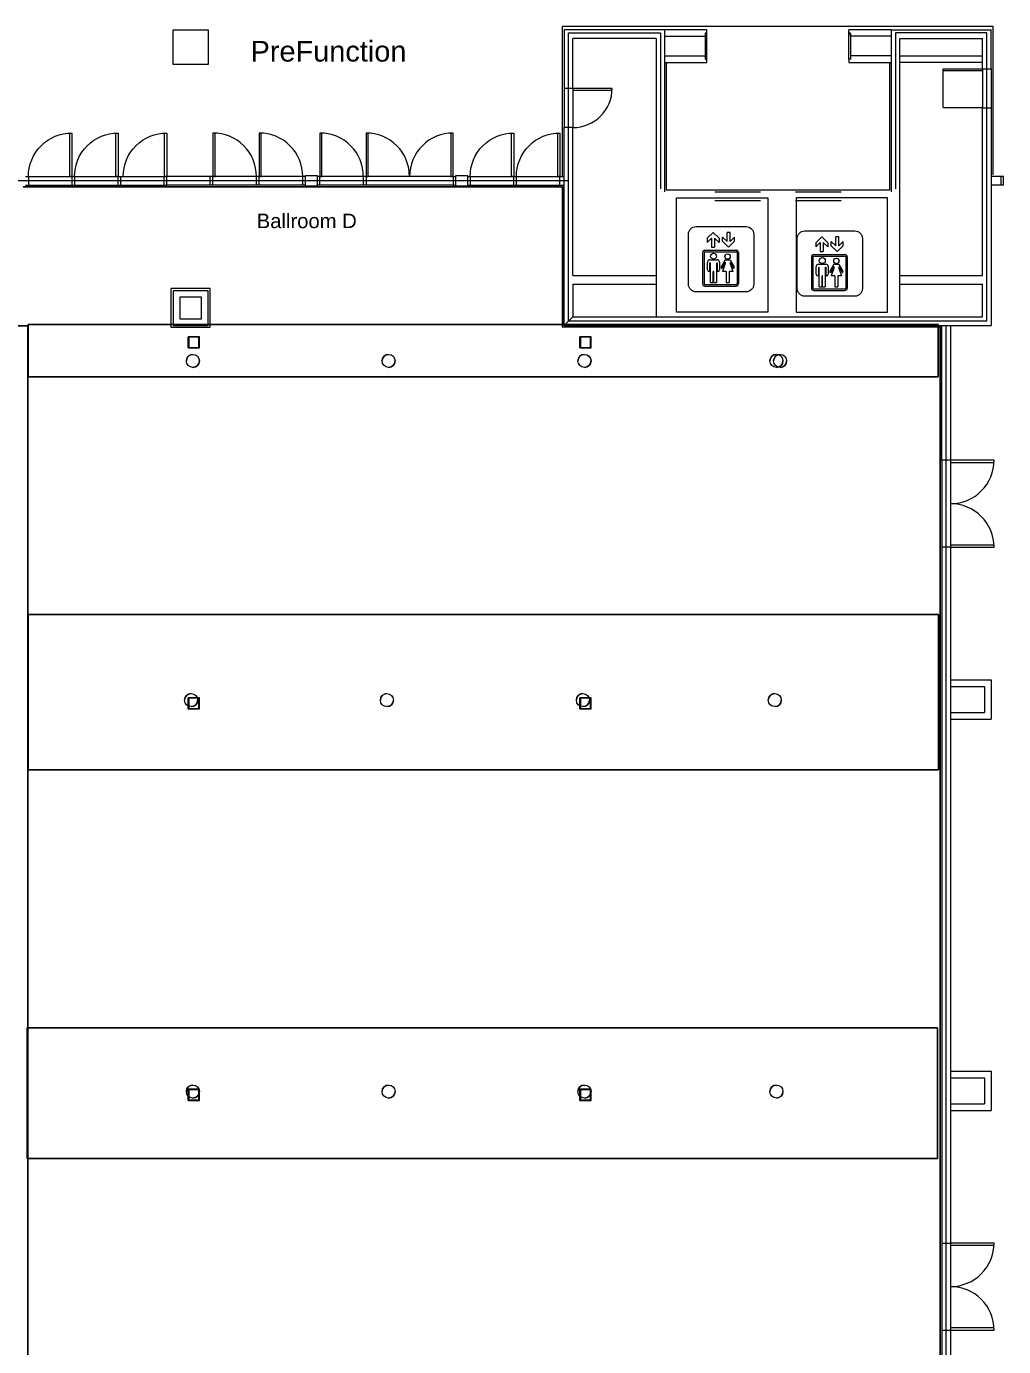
# Model space of a CAD drawing. Header units: inches. Extents: x -3410 to 5259, y -1080 to 3208.
# Drawn here: x 571 to 1470, y 1185 to 2400 of the extents above; entities that cross this region are included whole.
import ezdxf

# ---------------------------------------------------------------- set-up
doc = ezdxf.new("R2010")
doc.units = ezdxf.units.IN
doc.header["$LTSCALE"] = 48
doc.header["$MEASUREMENT"] = 0
for name, color, linetype, lineweight in [('Venue-Ceiling-Main', 7, 'Continuous', 5), ('Venue-Floor Pockets', 7, 'Continuous', 5), ('Venue-Rigging Points', 7, 'Continuous', 5), ('Venue-Text', 5, 'Continuous', 5), ('Venue-Text-Facility', 7, 'Continuous', 5), ('Venue-Walls and Doors', 7, 'Continuous', 5)]:
    doc.layers.add(name, color=color, linetype=linetype, lineweight=lineweight)
doc.styles.add('Arial', font='Arial')

# ---------------------------------------------------------------- blocks, each defined once
blk = doc.blocks.new('Group-3-1')
at = {"layer": 'Venue-Walls and Doors', "color": 7, "linetype": 'Continuous', "lineweight": 15, "transparency": 33554687}
for points in [[(1412.9, 2000.7, 0), (1412.9, 2124.8, 0)], [(1420.9, 2124.8, 0), (1420.9, 2000.7, 0)]]:
    blk.add_polyline3d(points, dxfattribs=at)
blk = doc.blocks.new('Group-8-1')
at = {"layer": 'Venue-Floor Pockets', "color": 7, "linetype": 'Continuous', "lineweight": 15, "transparency": 33554687}
for points in [[(730.3, 1782.301, 0), (720, 1782.301, 0), (720, 1772.001, 0), (730.3, 1772.001, 0), (730.3, 1782.301, 0)], [(720, 1772.001, 0), (720, 1782.301, 0)], [(729.8, 1781.801, 0), (720.5, 1781.801, 0), (720.5, 1772.501, 0), (729.8, 1772.501, 0), (729.8, 1781.801, 0)]]:
    blk.add_polyline3d(points, dxfattribs=at)
blk = doc.blocks.new('Group-9-1')
at = {"layer": 'Venue-Floor Pockets', "color": 7, "linetype": 'Continuous', "lineweight": 15, "transparency": 33554687}
for points in [[(730.3, 2114.301, 0), (720, 2114.301, 0), (720, 2104.001, 0), (730.3, 2104.001, 0), (730.3, 2114.301, 0)], [(720, 2104.001, 0), (720, 2114.301, 0)], [(729.8, 2113.801, 0), (720.5, 2113.801, 0), (720.5, 2104.501, 0), (729.8, 2104.501, 0), (729.8, 2113.801, 0)]]:
    blk.add_polyline3d(points, dxfattribs=at)
blk = doc.blocks.new('Group-10-1')
at = {"layer": 'Venue-Floor Pockets', "color": 7, "linetype": 'Continuous', "lineweight": 15, "transparency": 33554687}
for points in [[(1090.3, 1782.301, 0), (1080, 1782.301, 0), (1080, 1772.001, 0), (1090.3, 1772.001, 0), (1090.3, 1782.301, 0)], [(1080, 1772.001, 0), (1080, 1782.301, 0)], [(1089.8, 1781.801, 0), (1080.5, 1781.801, 0), (1080.5, 1772.501, 0), (1089.8, 1772.501, 0), (1089.8, 1781.801, 0)]]:
    blk.add_polyline3d(points, dxfattribs=at)
blk = doc.blocks.new('Group-11-1')
at = {"layer": 'Venue-Floor Pockets', "color": 7, "linetype": 'Continuous', "lineweight": 15, "transparency": 33554687}
for points in [[(1090.3, 2114.301, 0), (1080, 2114.301, 0), (1080, 2104.001, 0), (1090.3, 2104.001, 0), (1090.3, 2114.301, 0)], [(1080, 2104.001, 0), (1080, 2114.301, 0)], [(1089.8, 2113.801, 0), (1080.5, 2113.801, 0), (1080.5, 2104.501, 0), (1089.8, 2104.501, 0), (1089.8, 2113.801, 0)]]:
    blk.add_polyline3d(points, dxfattribs=at)
blk = doc.blocks.new('Group-16-1')
at = {"layer": 'Venue-Floor Pockets', "color": 7, "linetype": 'Continuous', "lineweight": 15, "transparency": 33554687}
for points in [[(730.299, 1422.301, 0), (719.999, 1422.301, 0), (719.999, 1412.001, 0), (730.299, 1412.001, 0), (730.299, 1422.301, 0)], [(719.999, 1412.001, 0), (719.999, 1422.301, 0)], [(729.799, 1421.801, 0), (720.499, 1421.801, 0), (720.499, 1412.501, 0), (729.799, 1412.501, 0), (729.799, 1421.801, 0)]]:
    blk.add_polyline3d(points, dxfattribs=at)
blk = doc.blocks.new('Group-17-1')
at = {"layer": 'Venue-Floor Pockets', "color": 7, "linetype": 'Continuous', "lineweight": 15, "transparency": 33554687}
for points in [[(1090.299, 1422.301, 0), (1079.999, 1422.301, 0), (1079.999, 1412.001, 0), (1090.299, 1412.001, 0), (1090.299, 1422.301, 0)], [(1079.999, 1412.001, 0), (1079.999, 1422.301, 0)], [(1089.799, 1421.801, 0), (1080.499, 1421.801, 0), (1080.499, 1412.501, 0), (1089.799, 1412.501, 0), (1089.799, 1421.801, 0)]]:
    blk.add_polyline3d(points, dxfattribs=at)
blk = doc.blocks.new('ELEV')
at = {"layer": 'Venue-Text-Facility', "color": 7, "linetype": 'Continuous', "lineweight": 15, "transparency": 33554687}
for p, q in [((-15, 50.1), (-26, 39.1)), ((-15, 50.1), (-4, 39.1)), ((10.8, 33.1), (10.8, 50.1)), ((16.3, 50.1), (10.8, 50.1)), ((16.3, 33.1), (16.3, 50.1)), ((-17.8, 39.5), (-26, 31.3)), ((-26, 39.1), (-26, 31.3)), ((-17.8, 39.5), (-17.8, 22.6)), ((-12.3, 39.5), (-12.3, 22.6)), ((-12.3, 39.5), (-4, 31.3)), ((-4, 39.1), (-4, 31.3)), ((10.8, 33.1), (2.5, 41.3)), ((2.5, 33.6), (2.5, 41.3)), ((13.5, 22.6), (2.5, 33.6)), ((13.5, 22.6), (24.5, 33.6)), ((16.3, 33.1), (24.5, 41.3)), ((24.5, 33.6), (24.5, 41.3)), ((-34.2, 12.8), (-34.2, -44.4)), ((-31.4, 12.8), (-31.4, -44.4)), ((-29.8, 17.2), (27.4, 17.2)), ((-29.8, 14.4), (27.4, 14.4)), ((-17.8, 22.6), (-12.3, 22.6)), ((29.1, 12.8), (29.1, -44.4)), ((31.8, 12.8), (31.8, -44.4)), ((-25.1, -19.1), (-25.1, -4.8)), ((-20.7, -21.9), (-22.3, -21.9)), ((-20.7, -0.4), (-7.5, -0.4)), ((-20.7, -21.9), (-20.7, -5.9)), ((-20.7, -5.9), (-19.6, -5.9)), ((-19.6, -42.2), (-19.6, -5.9)), ((-13.5, -21.9), (-14.6, -21.9)), ((-14.6, -42.2), (-14.6, -21.9)), ((-13.5, -42.2), (-13.5, -21.9)), ((-8.6, -5.9), (-7.5, -5.9)), ((-8.6, -5.9), (-8.6, -42.2)), ((-7.5, -5.9), (-7.5, -21.9)), ((-5.8, -21.9), (-7.5, -21.9)), ((-3.1, -4.8), (-3.1, -19.1)), ((7.4, -0.4), (0, -13.3)), ((7.4, -4.8), (0.8, -16.3)), ((7.4, -7.5), (2.2, -21.9)), ((9.1, -21.9), (2.2, -21.9)), ((7.4, -0.4), (16.2, -0.4)), ((7.4, -4.8), (7.4, -7.5)), ((9.1, -21.9), (9.1, -42.2)), ((21.4, -21.9), (14.6, -21.9)), ((14.6, -21.9), (14.6, -42.2)), ((16.2, -0.4), (23.6, -13.3)), ((16.2, -4.8), (16.2, -7.5)), ((16.2, -4.8), (22.8, -16.3)), ((16.2, -7.5), (21.4, -21.9)), ((-29.8, -46.1), (27.4, -46.1)), ((-19.6, -42.2), (-14.6, -42.2)), ((-13.5, -42.2), (-8.6, -42.2)), ((9.1, -42.2), (14.6, -42.2)), ((-29.8, -48.8), (27.4, -48.8))]:
    blk.add_line(p, q, dxfattribs=at)
at = {"layer": 'Venue-Text-Facility', "color": 7, "linetype": 'Continuous', "lineweight": 5, "transparency": 33554687, "flags": 128}
blk.add_lwpolyline([(-60.2, 46.7, -0.414214), (-46.2, 60.7), (45.8, 60.7, -0.414214), (59.8, 46.7), (59.8, -45.3, -0.414214), (45.8, -59.3), (-46.2, -59.3, -0.414214), (-60.2, -45.3)], format="xyb", close=True, dxfattribs=at)
at = {"layer": 'Venue-Text-Facility', "color": 7, "linetype": 'Continuous', "lineweight": 15, "transparency": 33554687}
for centre, radius in [((-14.1, 6.2), 5.5), ((11.8, 5.6), 4.95)]:
    blk.add_circle(centre, radius, dxfattribs=at)
for centre, radius, start, end in [((-29.8, 12.8), 4.4, 90, 180), ((-29.8, 12.8), 1.65, 90, 180), ((27.4, 12.8), 4.4, 0, 90), ((27.4, 12.8), 1.65, 0, 90), ((-20.7, -4.8), 4.4, 90, 180), ((-22.3, -19.1), 2.75, 180, 270), ((-7.5, -4.8), 4.4, 0, 90), ((-5.8, -19.1), 2.75, 270, 0), ((1.9, -14.4), 2.2, 150.0006, 240.0006), ((21.7, -14.4), 2.2, 299.9994, 29.9994), ((-29.8, -44.4), 4.4, 180, 270), ((-29.8, -44.4), 1.65, 180, 270), ((27.4, -44.4), 4.4, 270, 0), ((27.4, -44.4), 1.65, 270, 0)]:
    blk.add_arc(centre, radius, start, end, dxfattribs=at)
blk = doc.blocks.new('Low Hang point')
at = {"layer": 'Venue-Rigging Points', "color": 7, "linetype": 'Continuous', "lineweight": 5, "transparency": 33554687}
blk.add_circle((0, 0), 6, dxfattribs=at)
for start, end in [(0, 90), (180, 270)]:
    blk.add_arc((0, 0), 6, start, end, dxfattribs=at)
blk = doc.blocks.new('High rig points')
at = {"layer": 'Venue-Rigging Points', "color": 7, "linetype": 'Continuous', "lineweight": 5, "transparency": 33554687}
blk.add_circle((0, 0), 6, dxfattribs=at)
for start, end in [(0, 90), (180, 270)]:
    blk.add_arc((0, 0), 6, start, end, dxfattribs=at)

msp = doc.modelspace()

# ---------------------------------------------------------------- linework, layer by layer
at = {"layer": 'Venue-Ceiling-Main', "color": 7, "linetype": 'Continuous', "lineweight": 5, "transparency": 33554687}
for points in [[(572.6, 2125.5, 421), (1409.6, 2125.5, 421), (1409.6, 2077.5, 421), (572.6, 2077.5, 421)], [(572.6, 2125.5, 420), (1409.6, 2125.5, 420), (1409.6, 2077.5, 420), (572.6, 2077.5, 420)], [(572.6, 2077.5, 420), (572.6, 2077.5, 421), (572.6, 2125.5, 421), (572.6, 2125.5, 420)], [(572.6, 2125.5, 420), (572.6, 2125.5, 421), (1409.6, 2125.5, 421), (1409.6, 2125.5, 420)], [(1409.6, 2125.5, 420), (1409.6, 2125.5, 421), (1409.6, 2077.5, 421), (1409.6, 2077.5, 420)], [(329.4, 2124.3, 337), (572.4, 2124.3, 337), (572.4, 1.2, 337), (329.4, 1.2, 337)], [(329.4, 2124.3, 336), (572.4, 2124.3, 336), (572.4, 1.2, 336), (329.4, 1.2, 336)], [(329.4, 2124.3, 336), (329.4, 2124.3, 337), (572.4, 2124.3, 337), (572.4, 2124.3, 336)], [(572.4, 2124.3, 336), (572.4, 2124.3, 337), (572.4, 1.2, 337), (572.4, 1.2, 336)], [(1409.6, 2077.5, 420), (1409.6, 2077.5, 421), (572.6, 2077.5, 421), (572.6, 2077.5, 420)], [(572.7, 1858.9, 421), (1409.7, 1858.9, 421), (1409.7, 1715.9, 421), (572.7, 1715.9, 421)], [(572.7, 1858.9, 420), (1409.7, 1858.9, 420), (1409.7, 1715.9, 420), (572.7, 1715.9, 420)], [(572.7, 1715.9, 420), (572.7, 1715.9, 421), (572.7, 1858.9, 421), (572.7, 1858.9, 420)], [(572.7, 1858.9, 420), (572.7, 1858.9, 421), (1409.7, 1858.9, 421), (1409.7, 1858.9, 420)], [(1409.7, 1858.9, 420), (1409.7, 1858.9, 421), (1409.7, 1715.9, 421), (1409.7, 1715.9, 420)], [(1409.7, 1715.9, 420), (1409.7, 1715.9, 421), (572.7, 1715.9, 421), (572.7, 1715.9, 420)], [(571.8, 1478.6, 337), (1408.8, 1478.6, 337), (1408.8, 1358.6, 337), (571.8, 1358.6, 337)], [(571.8, 1478.6, 336), (1408.8, 1478.6, 336), (1408.8, 1358.6, 336), (571.8, 1358.6, 336)], [(571.8, 1358.6, 336), (571.8, 1358.6, 337), (571.8, 1478.6, 337), (571.8, 1478.6, 336)], [(571.8, 1478.6, 336), (571.8, 1478.6, 337), (1408.8, 1478.6, 337), (1408.8, 1478.6, 336)], [(1408.8, 1478.6, 336), (1408.8, 1478.6, 337), (1408.8, 1358.6, 337), (1408.8, 1358.6, 336)], [(1408.8, 1358.6, 336), (1408.8, 1358.6, 337), (571.8, 1358.6, 337), (571.8, 1358.6, 336)]]:
    msp.add_3dface(points, dxfattribs=at)
at = {"layer": 'Venue-Walls and Doors', "linetype": 'Continuous'}
for p, q in [((1469.7, 2261.7), (1458.2, 2261.7)), ((1467.2, 2261.7), (1467.2, 2253.7)), ((1469.7, 2253.7), (1469.7, 2261.7)), ((1469.7, 2253.7), (1458.2, 2253.7))]:
    msp.add_line(p, q, dxfattribs=at)
at = {"layer": 'Venue-Walls and Doors', "linetype": 'Continuous', "flags": 128}
for points in [[(1253, 2242), (1253, 2137), (1169, 2137), (1169, 2242)], [(1279, 2242), (1279, 2137), (1363, 2137), (1363, 2242)]]:
    msp.add_lwpolyline(points, close=True, dxfattribs=at)
at = {"layer": 'Venue-Walls and Doors', "color": 7, "linetype": 'Continuous', "lineweight": 15, "transparency": 33554687}
for points in [[(706.2, 2396.7, 0), (738.2, 2396.7, 0), (738.2, 2364.7, 0), (706.2, 2364.7, 0), (706.2, 2396.7, 0)], [(1460.2, 2399.8, 0), (1064.2, 2399.8, 0)], [(1064.2, 2261.7, 0), (1064.2, 2399.8, 0)], [(1158.2, 2396.7, 0), (1065.7, 2396.7, 0)], [(1065.7, 2396.7, 0), (1065.7, 2342.8, 0)], [(1196.9, 2393.7, 0), (1196.9, 2396.7, 0), (1158.2, 2396.7, 0)], [(1158.2, 2247.7, 0), (1158.2, 2396.7, 0)], [(1196.9, 2369.7, 0), (1196.9, 2393.7, 0), (1195.4, 2393.7, 0), (1195.4, 2369.7, 0), (1196.9, 2369.7, 0)], [(1196.9, 2393.7, 0), (1195.4, 2393.7, 0), (1195.4, 2390.7, 0)], [(1327.4, 2393.7, 0), (1327.4, 2396.7, 0)], [(1366.2, 2396.7, 0), (1327.4, 2396.7, 0)], [(1327.4, 2369.7, 0), (1327.4, 2393.7, 0), (1328.9, 2393.7, 0), (1328.9, 2369.7, 0), (1327.4, 2369.7, 0)], [(1328.9, 2393.7, 0), (1327.4, 2393.7, 0)], [(1328.9, 2390.7, 0), (1328.9, 2393.7, 0)], [(1366.2, 2396.7, 0), (1458.2, 2396.7, 0)], [(1366.2, 2396.7, 0), (1366.2, 2247.7, 0)], [(1458.2, 2360.8, 0), (1458.2, 2396.8, 0)], [(1460.2, 2263.2, 0), (1460.2, 2399.8, 0)], [(1150.2, 2388.7, 0), (1073.7, 2388.7, 0)], [(1073.7, 2342.8, 0), (1073.7, 2388.7, 0)], [(1150.2, 2388.7, 0), (1150.2, 2133, 0)], [(1158.2, 2390.7, 0), (1195.4, 2390.7, 0)], [(1366.2, 2390.7, 0), (1328.9, 2390.7, 0)], [(1374.2, 2132.4, 0), (1374.2, 2388.7, 0)], [(1374.2, 2388.7, 0), (1450.2, 2388.7, 0)], [(1450.2, 2360.8, 0), (1450.2, 2388.7, 0)], [(1158.2, 2372.7, 0), (1195.4, 2372.7, 0)], [(1195.4, 2372.7, 0), (1195.4, 2369.7, 0), (1196.9, 2369.7, 0)], [(1196.9, 2366.7, 0), (1196.9, 2369.7, 0)], [(1328.9, 2369.7, 0), (1327.4, 2369.7, 0)], [(1327.4, 2369.7, 0), (1327.4, 2366.7, 0)], [(1366.2, 2372.7, 0), (1328.9, 2372.7, 0)], [(1328.9, 2372.7, 0), (1328.9, 2369.7, 0)], [(1374.2, 2372.8, 0), (1450.2, 2372.8, 0)], [(1158.2, 2366.7, 0), (1196.9, 2366.7, 0)], [(1159.7, 2249.2, 0), (1159.7, 2366.7, 0)], [(1327.4, 2366.7, 0), (1366.2, 2366.7, 0)], [(1364.7, 2366.7, 0), (1364.7, 2249.2, 0)], [(1374.2, 2366.8, 0), (1450.2, 2366.8, 0)], [(1450.2, 2324.8, 0), (1415.2, 2324.8, 0), (1415.1, 2324.8, 0), (1415, 2324.8, 0), (1414.9, 2324.8, 0), (1414.8, 2324.8, 0), (1414.7, 2324.9, 0), (1414.6, 2324.9, 0), (1414.5, 2325, 0), (1414.5, 2325.1, 0), (1414.4, 2325.1, 0), (1414.3, 2325.2, 0), (1414.3, 2325.3, 0), (1414.2, 2325.4, 0), (1414.2, 2325.5, 0), (1414.2, 2325.6, 0), (1414.2, 2325.7, 0), (1414.2, 2325.8, 0), (1414.2, 2360.8, 0), (1450.2, 2360.8, 0), (1450.2, 2359, 0), (1414.2, 2359, 0)], [(1450.2, 2360.8, 0), (1453.2, 2360.8, 0)], [(1450.2, 2360.8, 0), (1450.2, 2324.8, 0)], [(1450.2, 2360.8, 0), (1458.2, 2360.8, 0)], [(1458.2, 2360.8, 0), (1458.2, 2324.8, 0)], [(1065.7, 2342.8, 0), (1065.7, 2306.8, 0)], [(1073.7, 2342.8, 0), (1065.7, 2342.8, 0)], [(1073.7, 2342.8, 0), (1073.7, 2306.8, 0)], [(1073.7, 2306.8, 0), (1077.2, 2306.9, 0), (1080.7, 2307.4, 0), (1084.1, 2308.3, 0), (1087.4, 2309.5, 0), (1090.6, 2311, 0), (1093.7, 2312.8, 0), (1096.5, 2314.9, 0), (1099.1, 2317.3, 0), (1101.5, 2319.9, 0), (1103.6, 2322.8, 0), (1105.4, 2325.8, 0), (1106.9, 2329, 0), (1108.1, 2332.3, 0), (1109, 2335.7, 0), (1109.5, 2339.2, 0), (1109.7, 2342.8, 0), (1073.7, 2342.8, 0), (1073.7, 2341, 0), (1109.7, 2341, 0)], [(1450.2, 2170.7, 0), (1450.2, 2325.8, 0)], [(1450.2, 2324.8, 0), (1453.2, 2324.8, 0)], [(1450.2, 2324.8, 0), (1458.2, 2324.8, 0)], [(1450.2, 2324.8, 0), (1458.2, 2324.8, 0)], [(1458.2, 2325.8, 0), (1458.2, 2124.8, 0)], [(572.9, 2261.7, 0), (573.1, 2265.7, 0), (573.7, 2269.5, 0), (574.6, 2273.4, 0), (576, 2277, 0), (577.6, 2280.6, 0), (579.7, 2284, 0), (582, 2287.1, 0), (584.6, 2290, 0), (587.5, 2292.7, 0), (590.7, 2295, 0), (594.1, 2297, 0), (597.6, 2298.7, 0), (601.3, 2300, 0), (605.1, 2301, 0), (609, 2301.6, 0), (612.9, 2301.7, 0), (612.9, 2261.7, 0), (611, 2261.7, 0), (611, 2301.7, 0)], [(615.4, 2261.7, 0), (615.6, 2265.7, 0), (616.2, 2269.5, 0), (617.1, 2273.4, 0), (618.5, 2277, 0), (620.1, 2280.6, 0), (622.2, 2284, 0), (624.5, 2287.1, 0), (627.1, 2290, 0), (630, 2292.7, 0), (633.2, 2295, 0), (636.6, 2297, 0), (640.1, 2298.7, 0), (643.8, 2300, 0), (647.6, 2301, 0), (651.5, 2301.6, 0), (655.4, 2301.7, 0), (655.4, 2261.7, 0), (653.5, 2261.7, 0), (653.5, 2301.7, 0)], [(660.1, 2261.7, 0), (660.3, 2265.7, 0), (660.9, 2269.5, 0), (661.8, 2273.4, 0), (663.2, 2277, 0), (664.8, 2280.6, 0), (666.9, 2284, 0), (669.2, 2287.1, 0), (671.8, 2290, 0), (674.7, 2292.7, 0), (677.9, 2295, 0), (681.3, 2297, 0), (684.8, 2298.7, 0), (688.5, 2300, 0), (692.3, 2301, 0), (696.2, 2301.6, 0), (700.1, 2301.7, 0), (700.1, 2261.7, 0), (698.2, 2261.7, 0), (698.2, 2301.7, 0)], [(782.7, 2261.7, 0), (782.5, 2265.7, 0), (781.9, 2269.5, 0), (781, 2273.4, 0), (779.6, 2277, 0), (778, 2280.6, 0), (776, 2284, 0), (773.6, 2287.1, 0), (771, 2290, 0), (768.1, 2292.7, 0), (764.9, 2295, 0), (761.5, 2297, 0), (758, 2298.7, 0), (754.3, 2300, 0), (750.5, 2301, 0), (746.6, 2301.6, 0), (742.7, 2301.7, 0), (742.7, 2261.7, 0), (744.6, 2261.7, 0), (744.6, 2301.7, 0)], [(825.2, 2261.7, 0), (825, 2265.7, 0), (824.4, 2269.5, 0), (823.5, 2273.4, 0), (822.1, 2277, 0), (820.5, 2280.6, 0), (818.5, 2284, 0), (816.1, 2287.1, 0), (813.5, 2290, 0), (810.6, 2292.7, 0), (807.4, 2295, 0), (804, 2297, 0), (800.5, 2298.7, 0), (796.8, 2300, 0), (793, 2301, 0), (789.1, 2301.6, 0), (785.2, 2301.7, 0), (785.2, 2261.7, 0), (787.1, 2261.7, 0), (787.1, 2301.7, 0)], [(880.9, 2261.7, 0), (880.7, 2265.7, 0), (880.2, 2269.5, 0), (879.2, 2273.4, 0), (877.9, 2277, 0), (876.2, 2280.6, 0), (874.2, 2284, 0), (871.9, 2287.1, 0), (869.2, 2290, 0), (866.3, 2292.7, 0), (863.2, 2295, 0), (859.8, 2297, 0), (856.2, 2298.7, 0), (852.6, 2300, 0), (848.7, 2301, 0), (844.9, 2301.6, 0), (840.9, 2301.7, 0), (840.9, 2261.7, 0), (842.9, 2261.7, 0), (842.9, 2301.7, 0)], [(961.5, 2301.7, 0), (961.5, 2261.7, 0), (963.4, 2261.7, 0), (963.4, 2301.7, 0), (959.5, 2301.6, 0), (955.6, 2301, 0), (951.8, 2300, 0), (948.1, 2298.7, 0), (944.6, 2297, 0), (941.2, 2295, 0), (938.1, 2292.7, 0), (935.2, 2290, 0), (932.5, 2287.1, 0), (930.2, 2284, 0), (928.2, 2280.6, 0), (926.5, 2277, 0), (925.2, 2273.4, 0), (924.2, 2269.5, 0), (923.6, 2265.7, 0), (923.4, 2261.7, 0), (923.2, 2265.7, 0), (922.7, 2269.5, 0), (921.7, 2273.4, 0), (920.4, 2277, 0), (918.7, 2280.6, 0), (916.7, 2284, 0), (914.4, 2287.1, 0), (911.7, 2290, 0), (908.8, 2292.7, 0), (905.7, 2295, 0), (902.3, 2297, 0), (898.7, 2298.7, 0), (895.1, 2300, 0), (891.2, 2301, 0), (887.4, 2301.6, 0), (883.4, 2301.7, 0), (883.4, 2261.7, 0), (885.4, 2261.7, 0), (885.4, 2301.7, 0)], [(979.2, 2261.7, 0), (979.4, 2265.7, 0), (979.9, 2269.5, 0), (980.9, 2273.4, 0), (982.2, 2277, 0), (983.9, 2280.6, 0), (985.9, 2284, 0), (988.2, 2287.1, 0), (990.9, 2290, 0), (993.8, 2292.7, 0), (996.9, 2295, 0), (1000.3, 2297, 0), (1003.9, 2298.7, 0), (1007.6, 2300, 0), (1011.4, 2301, 0), (1015.2, 2301.6, 0), (1019.2, 2301.7, 0), (1019.2, 2261.7, 0), (1017.2, 2261.7, 0), (1017.2, 2301.7, 0)], [(1021.7, 2261.7, 0), (1021.9, 2265.7, 0), (1022.4, 2269.5, 0), (1023.4, 2273.4, 0), (1024.7, 2277, 0), (1026.4, 2280.6, 0), (1028.4, 2284, 0), (1030.7, 2287.1, 0), (1033.4, 2290, 0), (1036.3, 2292.7, 0), (1039.4, 2295, 0), (1042.8, 2297, 0), (1046.4, 2298.7, 0), (1050.1, 2300, 0), (1053.9, 2301, 0), (1057.7, 2301.6, 0), (1061.7, 2301.7, 0), (1061.7, 2261.7, 0), (1059.7, 2261.7, 0), (1059.7, 2301.7, 0)], [(1073.7, 2306.8, 0), (1065.7, 2306.8, 0)], [(1065.7, 2124.7, 0), (1065.7, 2306.8, 0)], [(1073.7, 2306.8, 0), (1072.7, 2306.8, 0)], [(1073.7, 2170.7, 0), (1073.7, 2306.8, 0)], [(570.4, 2261.7, 0), (572.9, 2261.7, 0)], [(572.9, 2261.7, 0), (572.9, 2253.7, 0)], [(572.9, 2261.7, 0), (612.9, 2261.7, 0)], [(612.9, 2261.7, 0), (612.9, 2253.7, 0)], [(612.9, 2261.7, 0), (615.4, 2261.7, 0)], [(615.4, 2261.7, 0), (615.4, 2253.7, 0)], [(615.4, 2261.7, 0), (655.4, 2261.7, 0)], [(655.4, 2253.7, 0), (655.4, 2261.7, 0)], [(655.4, 2261.7, 0), (657.9, 2261.7, 0)], [(657.9, 2253.7, 0), (657.9, 2261.7, 0)], [(657.9, 2261.7, 0), (697.9, 2261.7, 0)], [(697.9, 2253.7, 0), (697.9, 2261.7, 0)], [(697.9, 2261.7, 0), (700.4, 2261.7, 0)], [(753, 2261.7, 0), (700.4, 2261.7, 0)], [(700.4, 2253.7, 0), (700.4, 2261.7, 0)], [(740.2, 2253.7, 0), (740.2, 2261.7, 0)], [(742.7, 2261.7, 0), (740.2, 2261.7, 0)], [(782.7, 2261.7, 0), (742.7, 2261.7, 0)], [(742.7, 2253.7, 0), (742.7, 2261.7, 0)], [(782.7, 2253.7, 0), (782.7, 2261.7, 0)], [(785.2, 2261.7, 0), (782.7, 2261.7, 0)], [(825.2, 2261.7, 0), (785.2, 2261.7, 0)], [(785.2, 2253.7, 0), (785.2, 2261.7, 0)], [(825.2, 2253.7, 0), (825.2, 2261.7, 0)], [(827.7, 2261.7, 0), (825.2, 2261.7, 0)], [(838.4, 2252.7, 0), (827.7, 2252.7, 0), (827.7, 2262.7, 0), (838.4, 2262.7, 0), (838.4, 2252.7, 0)], [(840.9, 2261.7, 0), (838.4, 2261.7, 0)], [(880.9, 2261.7, 0), (840.9, 2261.7, 0)], [(840.9, 2253.7, 0), (840.9, 2261.7, 0)], [(880.9, 2261.7, 0), (880.9, 2253.7, 0)], [(883.4, 2261.7, 0), (880.9, 2261.7, 0)], [(963.4, 2261.7, 0), (883.4, 2261.7, 0)], [(883.4, 2261.7, 0), (883.4, 2253.7, 0)], [(963.4, 2261.7, 0), (963.4, 2253.7, 0)], [(963.4, 2261.7, 0), (965.9, 2261.7, 0)], [(965.9, 2262.7, 0), (976.7, 2262.7, 0), (976.7, 2252.7, 0), (965.9, 2252.7, 0), (965.9, 2262.7, 0)], [(976.7, 2261.7, 0), (979.2, 2261.7, 0)], [(979.2, 2261.7, 0), (1019.2, 2261.7, 0)], [(979.2, 2261.7, 0), (979.2, 2253.7, 0)], [(1019.2, 2253.7, 0), (1019.2, 2261.7, 0)], [(1019.2, 2261.7, 0), (1021.7, 2261.7, 0)], [(1021.7, 2253.7, 0), (1021.7, 2261.7, 0)], [(1021.7, 2261.7, 0), (1061.7, 2261.7, 0)], [(1061.7, 2253.7, 0), (1061.7, 2261.7, 0)], [(1061.7, 2261.7, 0), (1065.7, 2261.7, 0)], [(1065.7, 2253.7, 0), (1065.7, 2261.7, 0)], [(1467.2, 2261.7, 0), (1458.2, 2261.7, 0)], [(568.2, 2252.2, 0), (568.2, 2252.2, 420), (1064.2, 2252.2, 420), (1064.2, 2252.2, 0), (568.2, 2252.2, 0)], [(570.4, 2253.7, 0), (572.9, 2253.7, 0)], [(572.9, 2253.7, 0), (612.9, 2253.7, 0)], [(612.9, 2253.7, 0), (615.4, 2253.7, 0)], [(615.4, 2253.7, 0), (655.4, 2253.7, 0)], [(655.4, 2253.7, 0), (657.9, 2253.7, 0)], [(657.9, 2253.7, 0), (697.9, 2253.7, 0)], [(697.9, 2253.7, 0), (700.4, 2253.7, 0)], [(753, 2253.7, 0), (700.4, 2253.7, 0)], [(742.7, 2253.7, 0), (740.2, 2253.7, 0)], [(782.7, 2253.7, 0), (742.7, 2253.7, 0)], [(785.2, 2253.7, 0), (782.7, 2253.7, 0)], [(825.2, 2253.7, 0), (785.2, 2253.7, 0)], [(827.7, 2253.7, 0), (825.2, 2253.7, 0)], [(840.9, 2253.7, 0), (838.4, 2253.7, 0)], [(880.9, 2253.7, 0), (840.9, 2253.7, 0)], [(883.4, 2253.7, 0), (880.9, 2253.7, 0)], [(963.4, 2253.7, 0), (883.4, 2253.7, 0)], [(963.4, 2253.7, 0), (965.9, 2253.7, 0)], [(976.7, 2253.7, 0), (979.2, 2253.7, 0)], [(979.2, 2253.7, 0), (1019.2, 2253.7, 0)], [(1019.2, 2253.7, 0), (1021.7, 2253.7, 0)], [(1021.7, 2253.7, 0), (1061.7, 2253.7, 0)], [(1061.7, 2253.7, 0), (1065.7, 2253.7, 0)], [(1064.2, 2252.2, 0), (1064.2, 2252.2, 420), (1064.2, 2123.2, 420), (1064.2, 2123.2, 0), (1064.2, 2252.2, 0)], [(1364.7, 2249.2, 0), (1159.7, 2249.2, 0)], [(1204.2, 2247.7, 0), (1246.2, 2247.7, 0)], [(1278.2, 2247.7, 0), (1320.2, 2247.7, 0)], [(1467.2, 2253.7, 0), (1458.2, 2253.7, 0)], [(1204.2, 2239.7, 0), (1246.2, 2239.7, 0)], [(1278.2, 2239.7, 0), (1320.2, 2239.7, 0)], [(1073.7, 2170.7, 0), (1150.2, 2170.7, 0)], [(1073.7, 2162.7, 0), (1150.2, 2162.7, 0)], [(1073.7, 2162.7, 0), (1073.7, 2132.7, 0)], [(1374.2, 2170.7, 0), (1450.2, 2170.7, 0)], [(1374.2, 2162.7, 0), (1450.2, 2162.7, 0)], [(1450.2, 2132.8, 0), (1450.2, 2162.7, 0)], [(704.2, 2122.8, 0), (704.2, 2158.8, 0)], [(740.2, 2158.8, 0), (704.2, 2158.8, 0)], [(706.2, 2124.7, 0), (738.2, 2124.7, 0), (738.2, 2156.7, 0), (706.2, 2156.7, 0), (706.2, 2124.7, 0)], [(712.2, 2130.7, 0), (732.2, 2130.7, 0), (732.2, 2150.7, 0), (712.2, 2150.7, 0), (712.2, 2130.7, 0)], [(740.2, 2122.8, 0), (740.2, 2158.8, 0)], [(1073.7, 2132.7, 0), (1065.7, 2124.7, 0)], [(1073.7, 2132.7, 0), (1450.2, 2132.8, 0)], [(740.2, 2122.8, 0), (704.2, 2122.8, 0)], [(1064.2, 2123.2, 0), (1064.2, 2123.2, 420), (1411.4, 2123.3, 420), (1411.4, 2123.3, 0), (1064.2, 2123.2, 0)], [(1065.7, 2124.7, 0), (1458.2, 2124.8, 0)], [(1411.4, 0.2, 0), (1411.4, 0.2, 420), (1411.4, 2123.3, 420), (1411.4, 2123.3, 0), (1411.4, 0.2, 0)], [(1420.9, 2000.7, 0), (1412.9, 2000.7, 0)], [(1412.9, 2000.7, 0), (1412.9, 1920.7, 0)], [(1420.9, 2000.7, 0), (1412.9, 2000.7, 0)], [(1420.9, 2000.7, 0), (1420.9, 1920.7, 0)], [(1460.9, 1922.7, 0), (1420.9, 1922.7, 0), (1420.9, 1920.7, 0), (1460.9, 1920.7, 0), (1460.7, 1924.7, 0), (1460.2, 1928.5, 0), (1459.2, 1932.4, 0), (1457.9, 1936, 0), (1456.2, 1939.6, 0), (1454.2, 1943, 0), (1451.8, 1946.1, 0), (1449.2, 1949, 0), (1446.3, 1951.7, 0), (1443.1, 1954, 0), (1439.8, 1956, 0), (1436.2, 1957.7, 0), (1432.5, 1959, 0), (1428.7, 1960, 0), (1424.8, 1960.6, 0), (1420.9, 1960.7, 0), (1424.8, 1960.9, 0), (1428.7, 1961.5, 0), (1432.5, 1962.5, 0), (1436.2, 1963.8, 0), (1439.8, 1965.5, 0), (1443.1, 1967.5, 0), (1446.3, 1969.8, 0), (1449.2, 1972.5, 0), (1451.8, 1975.4, 0), (1454.2, 1978.5, 0), (1456.2, 1981.9, 0), (1457.9, 1985.4, 0), (1459.2, 1989.1, 0), (1460.2, 1993, 0), (1460.7, 1996.8, 0), (1460.9, 2000.7, 0), (1420.9, 2000.7, 0), (1420.9, 1998.8, 0), (1460.9, 1998.8, 0)], [(1412.9, 1920.7, 0), (1412.9, 1280.7, 0)], [(1420.9, 1920.7, 0), (1412.9, 1920.7, 0)], [(1420.9, 1920.7, 0), (1412.9, 1920.7, 0)], [(1420.9, 1920.7, 0), (1420.9, 1280.7, 0)], [(1420.9, 1798.7, 0), (1458.2, 1798.7, 0)], [(1458.2, 1798.7, 0), (1458.2, 1762.7, 0)], [(1420.9, 1792.7, 0), (1452.2, 1792.7, 0)], [(1452.2, 1792.7, 0), (1452.2, 1768.7, 0)], [(1420.9, 1768.7, 0), (1452.2, 1768.7, 0)], [(1420.9, 1762.7, 0), (1458.2, 1762.7, 0)], [(1420.9, 1438.8, 0), (1458.2, 1438.8, 0)], [(1458.2, 1438.8, 0), (1458.2, 1402.8, 0)], [(1420.9, 1432.8, 0), (1452.2, 1432.8, 0)], [(1452.2, 1432.8, 0), (1452.2, 1408.8, 0)], [(1420.9, 1408.8, 0), (1452.2, 1408.8, 0)], [(1420.9, 1402.8, 0), (1458.2, 1402.8, 0)], [(1412.9, 1280.7, 0), (1412.9, 1200.7, 0)], [(1412.9, 1280.7, 0), (1420.9, 1280.7, 0)], [(1420.9, 1280.7, 0), (1420.9, 1200.7, 0)], [(1460.9, 1202.7, 0), (1420.9, 1202.7, 0), (1420.9, 1200.7, 0), (1460.9, 1200.7, 0), (1460.7, 1204.7, 0), (1460.2, 1208.5, 0), (1459.2, 1212.4, 0), (1457.9, 1216, 0), (1456.2, 1219.6, 0), (1454.2, 1223, 0), (1451.8, 1226.1, 0), (1449.2, 1229, 0), (1446.3, 1231.7, 0), (1443.1, 1234, 0), (1439.8, 1236, 0), (1436.2, 1237.7, 0), (1432.5, 1239, 0), (1428.7, 1240, 0), (1424.8, 1240.6, 0), (1420.9, 1240.7, 0), (1424.8, 1240.9, 0), (1428.7, 1241.5, 0), (1432.5, 1242.5, 0), (1436.2, 1243.8, 0), (1439.8, 1245.5, 0), (1443.1, 1247.5, 0), (1446.3, 1249.8, 0), (1449.2, 1252.5, 0), (1451.8, 1255.4, 0), (1454.2, 1258.5, 0), (1456.2, 1261.9, 0), (1457.9, 1265.4, 0), (1459.2, 1269.1, 0), (1460.2, 1273, 0), (1460.7, 1276.8, 0), (1460.9, 1280.7, 0), (1420.9, 1280.7, 0), (1420.9, 1278.8, 0), (1460.9, 1278.8, 0)], [(1412.9, 1200.7, 0), (1420.9, 1200.7, 0)], [(1412.9, 1200.7, 0), (1412.9, 560.7, 0)], [(1420.9, 1200.7, 0), (1420.9, 560.7, 0)]]:
    msp.add_polyline3d(points, dxfattribs=at)
at = {"layer": 'Venue-Walls and Doors', "color": 7, "linetype": 'Continuous', "lineweight": 5, "transparency": 33554687}
for points in [[(1069.7, 2257.7, 0), (1069.7, 2393.8, 0), (1154.2, 2393.8, 0), (1154.2, 2250.3, 0)], [(1454.2, 2128.7, 0), (1454.2, 2393.8, 0), (1370.2, 2393.8, 0), (1370.2, 2250.3, 0)], [(1454.2, 2128.7, 0), (1069.7, 2128.7, 0), (1069.7, 2257.7, 0), (562.7, 2257.7, 0)], [(564.5, -5.3, 0), (1416.9, -5.3, 0), (1416.9, 2124.8, 0)]]:
    msp.add_polyline3d(points, dxfattribs=at)

# ---------------------------------------------------------------- block references
at = {"layer": 'Venue-Floor Pockets', "color": 7, "transparency": 33554687}
for name in ['Group-9-1', 'Group-11-1', 'Group-8-1', 'Group-10-1', 'Group-16-1', 'Group-17-1']:
    msp.add_blockref(name, (0, 0), dxfattribs=at)
at = {"layer": 'Venue-Rigging Points', "color": 7, "transparency": 33554687, "rotation": 270}
for name, p in [('Low Hang point', (724.2, 2092.1, 336.4)), ('Low Hang point', (904.2, 2092.1, 336.4)), ('Low Hang point', (1084.2, 2092.1, 336.4)), ('Low Hang point', (1084.3, 2092.1, 336.4)), ('Low Hang point', (1260.8, 2092.1, 336.4)), ('Low Hang point', (1264.2, 2092.1, 336.4)), ('High rig points', (722.6, 1780.1, 418)), ('High rig points', (902.6, 1780.1, 418)), ('High rig points', (1082.8, 1780.1, 418)), ('High rig points', (1259.3, 1780.1, 418)), ('Low Hang point', (724.2, 1420.1, 336.4)), ('Low Hang point', (904.2, 1420.1, 336.4)), ('Low Hang point', (1084.3, 1420.1, 336.4)), ('Low Hang point', (1260.8, 1420.1, 336.4))]:
    msp.add_blockref(name, p, dxfattribs=at)
at = {"layer": 'Venue-Text-Facility', "color": 7, "transparency": 33554687, "xscale": 0.5, "yscale": 0.5, "zscale": 0.5}
for p in [(1210, 2185.3), (1310, 2181.3)]:
    msp.add_blockref('ELEV', p, dxfattribs=at)
at = {"layer": 'Venue-Walls and Doors', "color": 7, "transparency": 33554687}
msp.add_blockref('Group-3-1', (0, 0), dxfattribs=at)

# ---------------------------------------------------------------- texts
at = {"layer": 'Venue-Text', "attachment_point": 5, "line_spacing_factor": 0.970891, "style": 'Arial'}
for s, insert, char_height in [('PreFunction', (848.9, 2376.8), 19.028), ('Ballroom D', (828.9, 2220.8), 13.32)]:
    msp.add_mtext(s, dxfattribs=dict(at, insert=insert, char_height=char_height))

doc.saveas('drawing.dxf')
